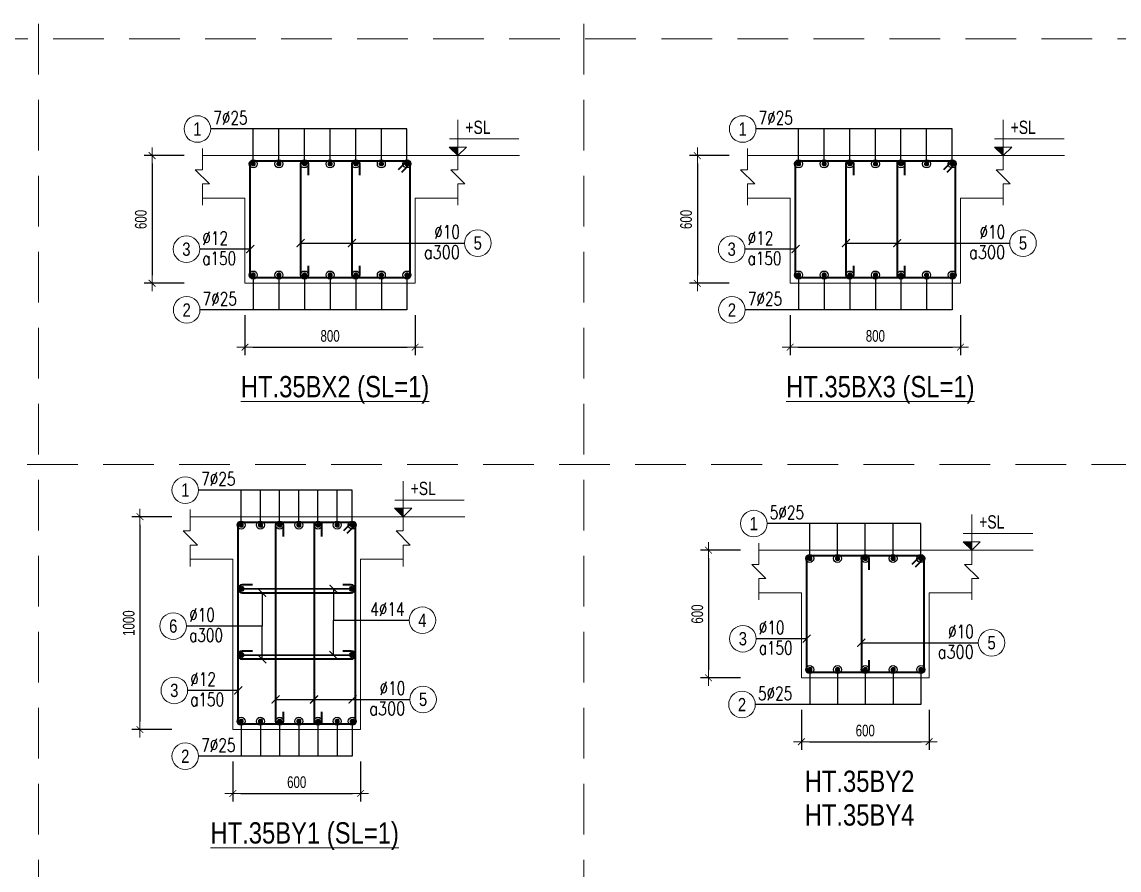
# Model space of a CAD drawing. Header units: millimetres. Extents: x 225489 to 327520, y -235866 to -221866.
# Drawn here: x 293609 to 298763, y -229771 to -225787 of the extents above; entities that cross this region are included whole.
import ezdxf
from ezdxf.enums import TextEntityAlignment as Align

# ---------------------------------------------------------------- set-up
doc = ezdxf.new("R2010")
doc.units = ezdxf.units.MM
doc.header["$PDMODE"] = 3
doc.linetypes.add('HIDDEN2', pattern=[4.762499999999999, 3.175, -1.5875])
doc.layers.get('0').update_dxf_attribs({"lineweight": 20})
doc.layers.get('Defpoints').update_dxf_attribs({"color": 151, "lineweight": 9})
for name, color, linetype, lineweight in [('NDC_S_ANNO', 7, 'Continuous', 20), ('NDC_S_CONTINUOUS', 3, 'Continuous', 20), ('NDC_S_DIM', 1, 'Continuous', 15), ('NDC_S_HIDDEN', 8, 'HIDDEN2', 13), ('NDC_S_REBAR', 4, 'Continuous', 35), ('NDC_S_STIRRUP', 4, 'Continuous', 40), ('NDC_S_TEXT SYMBOL', 7, 'Continuous', 20), ('NDC_S_THIN LINE', 8, 'Continuous', 9), ('NDC_S_VN TEXT', 7, 'Continuous', 20)]:
    doc.layers.add(name, color=color, linetype=linetype, lineweight=lineweight)
doc.styles.add('ARIAL', font='arial.ttf', dxfattribs={"width": 0.8})
doc.styles.add('NDC_ANNO', font='', dxfattribs={"width": 0.8})
doc.styles.add('NDC_DIM', font='', dxfattribs={"width": 0.75})
doc.styles.add('NDC_EN TXT', font='romans.shx', dxfattribs={"width": 0.8})
doc.styles.get('NDC_ANNO').set_extended_font_data('Dotum')
doc.styles.get('NDC_DIM').set_extended_font_data('Dotum')
doc.dimstyles.new('NDC_dim_25', dxfattribs={"dimscale": 25, "dimtxt": 2.2, "dimasz": 1.5, "dimexe": 1.5, "dimexo": 2.5, "dimgap": 1, "dimtad": 1, "dimdec": 0, "dimzin": 0, "dimdsep": 46, "dimtxsty": 'NDC_DIM', "dimblk": 'DIMMARK', "dimcen": 0.09, "dimdle": 1.2, "dimclrd": 1, "dimclre": 1, "dimclrt": 3, "dimadec": 0, "dimazin": 0, "dimtfac": 1, "dimtdec": 0, "dimtix": 1, "dimtofl": 0, "dimtmove": 0, "dimatfit": 3, "dimfxl": 6, "dimfxlon": 1, "dimtolj": 1, "dimtzin": 0, "dimarcsym": 0})

# ---------------------------------------------------------------- blocks, each defined once
blk = doc.blocks.new('kata_block_CT')
at = {"layer": 'NDC_S_ANNO'}
blk.add_hatch(color=3, dxfattribs=at).paths.add_polyline_path([(0, 1.596954857557648), (-1.612010908633238, 1.596954857557648), (0, 0)])
at = {"layer": 'NDC_S_ANNO', "ltscale": 50}
h = blk.add_hatch(dxfattribs=at)
h.set_pattern_fill('ANSI31', color=256, scale=1.406250541793835, style=0)
h.set_pattern_definition([(45.00000000000001, (0, 5.456968210637569e-12), (-3.157122508925224, 3.157122508925225), [])])
h.paths.add_polyline_path([(0, 1.596954857557648), (0, 0), (1.612010908924276, 1.596954857557648)])
for p, q in [((-1.592704896858777, 3.140833880479477), (11.46947077315417, 3.140833880479477)), ((11.56125648126181, 5.456968210637569e-12), (-1.63869572513795, 5.456968210637569e-12))]:
    blk.add_line(p, q, dxfattribs=at)
for points in [[(0, 6.69495074864426), (0, 0)], [(0, 0), (-1.612010908924276, 1.596954857557648), (0, 1.596954857557648)], [(0, 0), (1.612010908924276, 1.596954857557648), (0, 1.596954857557648)]]:
    blk.add_lwpolyline(points, dxfattribs=at)
at = {"layer": 'NDC_S_ANNO', "color": 8, "ltscale": 50}
blk.add_lwpolyline([(0, 0), (-1.612010908633238, 1.596954857557648), (0, 1.596954857557648)], dxfattribs=at)
at = {"layer": 'NDC_S_TEXT SYMBOL', "color": 3, "style": 'NDC_ANNO', "width": 0.8}
blk.add_attdef('CT', (1.409564409346785, 4.068271311703938), '', height=2.5, dxfattribs=at)
blk = doc.blocks.new('DIMMARK')
at = {"layer": 'NDC_S_DIM', "color": 1}
blk.add_line((-1.5, 0), (1, 0), dxfattribs=at)
at = {"layer": 'NDC_S_DIM', "color": 2, "const_width": 0.1}
blk.add_lwpolyline([(-0.4242640687119285, -0.4242640687119285), (0.4242640687119285, 0.4242640687119285)], dxfattribs=at)
blk = doc.blocks.new('*D278')
at = {"layer": 'Defpoints', "color": 0, "transparency": 16777216}
for p in [(294656.7386267157, -227014.6993829737), (295456.7386267157, -227014.6993829737), (295456.7386267157, -227314.6993829737)]:
    blk.add_point(p, dxfattribs=at)
at = {"layer": 'NDC_S_DIM', "color": 1, "lineweight": -2, "transparency": 16777216}
for p, q in [((294656.7386267157, -227164.6993829737), (294656.7386267157, -227352.1993829737)), ((295456.7386267157, -227164.6993829737), (295456.7386267157, -227352.1993829737)), ((294694.2386267157, -227314.6993829737), (295419.2386267157, -227314.6993829737))]:
    blk.add_line(p, q, dxfattribs=at)
at = {"layer": 'NDC_S_DIM', "color": 1, "lineweight": -2, "transparency": 16777216, "xscale": 37.5, "yscale": 37.5, "zscale": 37.5, "rotation": 180}
blk.add_blockref('DIMMARK', (294656.7386267157, -227314.6993829737), dxfattribs=at)
at = {"layer": 'NDC_S_DIM', "color": 1, "lineweight": -2, "transparency": 16777216, "xscale": 37.5, "yscale": 37.5, "zscale": 37.5}
blk.add_blockref('DIMMARK', (295456.7386267157, -227314.6993829737), dxfattribs=at)
at = {"layer": 'NDC_S_DIM', "color": 3, "transparency": 16777216, "insert": (295056.7386267157, -227262.1993829737), "char_height": 55.00000000000001, "attachment_point": 5, "style": 'NDC_DIM'}
blk.add_mtext('\\A1;800', dxfattribs=at)
blk = doc.blocks.new('*D279')
at = {"layer": 'Defpoints', "color": 0, "transparency": 16777216}
for p in [(294726.41175126, -226414.6993829737), (294220.41175126, -227014.6993829737), (294726.41175126, -227014.6993829737)]:
    blk.add_point(p, dxfattribs=at)
at = {"layer": 'NDC_S_DIM', "color": 1, "lineweight": -2, "transparency": 16777216}
for p, q in [((294370.41175126, -226414.6993829737), (294182.91175126, -226414.6993829737)), ((294220.41175126, -226452.1993829737), (294220.41175126, -226977.1993829737)), ((294370.41175126, -227014.6993829737), (294182.91175126, -227014.6993829737))]:
    blk.add_line(p, q, dxfattribs=at)
at = {"layer": 'NDC_S_DIM', "color": 1, "lineweight": -2, "transparency": 16777216, "xscale": 37.5, "yscale": 37.5, "zscale": 37.5}
for p, rotation in [((294220.41175126, -226414.6993829737), 90), ((294220.41175126, -227014.6993829737), 270)]:
    blk.add_blockref('DIMMARK', p, dxfattribs=dict(at, rotation=rotation))
at = {"layer": 'NDC_S_DIM', "color": 3, "transparency": 16777216, "insert": (294167.91175126, -226714.6993829737), "char_height": 55.00000000000001, "attachment_point": 5, "rotation": 90, "style": 'NDC_DIM'}
blk.add_mtext('\\A1;600', dxfattribs=at)
blk = doc.blocks.new('kata_block_THEP')
at = {"layer": 'NDC_S_REBAR', "color": 0}
for p, q in [((-0.5, 0), (0.5, 0)), ((-0.3535533905960619, 0.353553390592424), (0.3535533905960619, -0.353553390592424)), ((0.3535533905960619, 0.353553390592424), (-0.3535533905960619, -0.353553390592424)), ((0, 0.5), (0, -0.5))]:
    blk.add_line(p, q, dxfattribs=at)
at = {"layer": 'NDC_S_REBAR', "color": 0, "const_width": 0.08333333333333334}
blk.add_lwpolyline([(-0.5, -1.818989403545856e-12, 1), (0.5000000000145519, -1.818989403545856e-12, 1), (-0.5, -1.818989403545856e-12, 1)], format="xyb", dxfattribs=at)
blk = doc.blocks.new('*U11')
blk.add_circle((-2.5, 0), 2.5)
at = {"layer": 'NDC_S_VN TEXT', "color": 3, "style": 'NDC_EN TXT', "width": 0.75}
blk.add_attdef('DK1', (0.5, 0.8455043070534884), '', height=2.5, dxfattribs=at)
at = {"layer": 'NDC_S_VN TEXT', "color": 7, "style": 'ARIAL', "width": 0.8}
blk.add_attdef('SH2', text='', height=2.5, dxfattribs=at).set_placement((-2.5, 0), align=Align.MIDDLE)
blk = doc.blocks.new('*U12')
blk.add_circle((-2.5, 0), 2.5)
at = {"layer": 'NDC_S_VN TEXT', "color": 3, "style": 'NDC_EN TXT', "width": 0.75}
for tag, p in [('DK1', (0.5, 0.8455043070534884)), ('KC1', (0.5, -2.972544307831413))]:
    blk.add_attdef(tag, p, '', height=2.5, dxfattribs=at)
at = {"layer": 'NDC_S_VN TEXT', "color": 7, "style": 'ARIAL', "width": 0.8}
blk.add_attdef('SH2', text='', height=2.5, dxfattribs=at).set_placement((-2.5, 0), align=Align.MIDDLE)
blk = doc.blocks.new('*U15')
blk.add_circle((2.5, 0), 2.5)
at = {"layer": 'NDC_S_VN TEXT', "color": 3, "style": 'NDC_EN TXT'}
for tag, width, p in [('DK2', 0.75, (-0.85, 0.8455043070534884)), ('KC2', 0.8, (-0.85, -2.972544307831413))]:
    blk.add_attdef(tag, text='', height=2.5, dxfattribs=dict(at, width=width)).set_placement(p, align=Align.RIGHT)
at = {"layer": 'NDC_S_VN TEXT', "color": 7, "style": 'ARIAL', "width": 0.8}
blk.add_attdef('SH3', text='', height=2.5, dxfattribs=at).set_placement((2.5, 0), align=Align.MIDDLE)
blk = doc.blocks.new('kata_block_TD')
at = {"color": 6, "linetype": 'ByBlock', "lineweight": -2, "style": 'ARIAL', "width": 0.8}
blk.add_attdef('SECTDET2', text='', height=5, dxfattribs=at).set_placement((0, 7.970649532882817), align=Align.CENTER)
at = {"color": 0, "linetype": 'ByBlock', "lineweight": -2, "style": 'ARIAL', "width": 0.8}
blk.add_attdef('SECTDET1', text='', height=5, dxfattribs=at).set_placement((0, 1.470649532882817), align=Align.CENTER)
at = {"color": 3, "lineweight": 25, "style": 'ARIAL', "width": 0.8}
blk.add_attdef('SSCALE', text='', height=2.5, dxfattribs=at).set_placement((0, -3.998868953555331), align=Align.CENTER)
blk = doc.blocks.new('*D280')
at = {"layer": 'Defpoints', "color": 0, "transparency": 16777216}
for p in [(297218.2495640842, -227014.6993829737), (298018.2495640842, -227014.6993829737), (298018.2495640842, -227314.6993829737)]:
    blk.add_point(p, dxfattribs=at)
at = {"layer": 'NDC_S_DIM', "color": 1, "lineweight": -2, "transparency": 16777216}
for p, q in [((297218.2495640842, -227164.6993829737), (297218.2495640842, -227352.1993829737)), ((298018.2495640842, -227164.6993829737), (298018.2495640842, -227352.1993829737)), ((297255.7495640842, -227314.6993829737), (297980.7495640842, -227314.6993829737))]:
    blk.add_line(p, q, dxfattribs=at)
at = {"layer": 'NDC_S_DIM', "color": 1, "lineweight": -2, "transparency": 16777216, "xscale": 37.5, "yscale": 37.5, "zscale": 37.5, "rotation": 180}
blk.add_blockref('DIMMARK', (297218.2495640842, -227314.6993829737), dxfattribs=at)
at = {"layer": 'NDC_S_DIM', "color": 1, "lineweight": -2, "transparency": 16777216, "xscale": 37.5, "yscale": 37.5, "zscale": 37.5}
blk.add_blockref('DIMMARK', (298018.2495640842, -227314.6993829737), dxfattribs=at)
at = {"layer": 'NDC_S_DIM', "color": 3, "transparency": 16777216, "insert": (297618.2495640842, -227262.1993829737), "char_height": 55.00000000000001, "attachment_point": 5, "style": 'NDC_DIM'}
blk.add_mtext('\\A1;800', dxfattribs=at)
blk = doc.blocks.new('*D281')
at = {"layer": 'Defpoints', "color": 0, "transparency": 16777216}
for p in [(297287.9226886285, -226414.6993829737), (296781.9226886285, -227014.6993829737), (297287.9226886285, -227014.6993829737)]:
    blk.add_point(p, dxfattribs=at)
at = {"layer": 'NDC_S_DIM', "color": 1, "lineweight": -2, "transparency": 16777216}
for p, q in [((296931.9226886285, -226414.6993829737), (296744.4226886285, -226414.6993829737)), ((296781.9226886285, -226452.1993829737), (296781.9226886285, -226977.1993829737)), ((296931.9226886285, -227014.6993829737), (296744.4226886285, -227014.6993829737))]:
    blk.add_line(p, q, dxfattribs=at)
at = {"layer": 'NDC_S_DIM', "color": 1, "lineweight": -2, "transparency": 16777216, "xscale": 37.5, "yscale": 37.5, "zscale": 37.5}
for p, rotation in [((296781.9226886285, -226414.6993829737), 90), ((296781.9226886285, -227014.6993829737), 270)]:
    blk.add_blockref('DIMMARK', p, dxfattribs=dict(at, rotation=rotation))
at = {"layer": 'NDC_S_DIM', "color": 3, "transparency": 16777216, "insert": (296729.4226886286, -226714.6993829737), "char_height": 55.00000000000001, "attachment_point": 5, "rotation": 90, "style": 'NDC_DIM'}
blk.add_mtext('\\A1;600', dxfattribs=at)
blk = doc.blocks.new('*D292')
at = {"layer": 'Defpoints', "color": 0, "transparency": 16777216}
for p in [(294599.8641430529, -229111.3637918008), (295199.8641430529, -229111.3637918008), (295199.8641430529, -229411.3637918008)]:
    blk.add_point(p, dxfattribs=at)
at = {"layer": 'NDC_S_DIM', "color": 1, "lineweight": -2, "transparency": 16777216}
for p, q in [((294599.8641430529, -229261.3637918008), (294599.8641430529, -229448.8637918008)), ((295199.8641430529, -229261.3637918008), (295199.8641430529, -229448.8637918008)), ((294637.3641430529, -229411.3637918008), (295162.3641430529, -229411.3637918008))]:
    blk.add_line(p, q, dxfattribs=at)
at = {"layer": 'NDC_S_DIM', "color": 1, "lineweight": -2, "transparency": 16777216, "xscale": 37.5, "yscale": 37.5, "zscale": 37.5, "rotation": 180}
blk.add_blockref('DIMMARK', (294599.8641430529, -229411.3637918008), dxfattribs=at)
at = {"layer": 'NDC_S_DIM', "color": 1, "lineweight": -2, "transparency": 16777216, "xscale": 37.5, "yscale": 37.5, "zscale": 37.5}
blk.add_blockref('DIMMARK', (295199.8641430529, -229411.3637918008), dxfattribs=at)
at = {"layer": 'NDC_S_DIM', "color": 3, "transparency": 16777216, "insert": (294899.8641430529, -229358.8637918008), "char_height": 55.00000000000001, "attachment_point": 5, "style": 'NDC_DIM'}
blk.add_mtext('\\A1;600', dxfattribs=at)
blk = doc.blocks.new('*D293')
at = {"layer": 'Defpoints', "color": 0, "transparency": 16777216}
for p in [(294669.5372675972, -228111.3637918008), (294163.5372675972, -229111.3637918008), (294669.5372675972, -229111.3637918008)]:
    blk.add_point(p, dxfattribs=at)
at = {"layer": 'NDC_S_DIM', "color": 1, "lineweight": -2, "transparency": 16777216}
for p, q in [((294313.5372675972, -228111.3637918008), (294126.0372675972, -228111.3637918008)), ((294163.5372675972, -228148.8637918008), (294163.5372675972, -229073.8637918008)), ((294313.5372675972, -229111.3637918008), (294126.0372675972, -229111.3637918008))]:
    blk.add_line(p, q, dxfattribs=at)
at = {"layer": 'NDC_S_DIM', "color": 1, "lineweight": -2, "transparency": 16777216, "xscale": 37.5, "yscale": 37.5, "zscale": 37.5}
for p, rotation in [((294163.5372675972, -228111.3637918008), 90), ((294163.5372675972, -229111.3637918008), 270)]:
    blk.add_blockref('DIMMARK', p, dxfattribs=dict(at, rotation=rotation))
at = {"layer": 'NDC_S_DIM', "color": 3, "transparency": 16777216, "insert": (294111.0372675973, -228611.3637918007), "char_height": 55.00000000000001, "attachment_point": 5, "rotation": 90, "style": 'NDC_DIM'}
blk.add_mtext('\\A1;1000', dxfattribs=at)
blk = doc.blocks.new('*U10')
blk.add_circle((2.5, 0), 2.5)
at = {"layer": 'NDC_S_VN TEXT', "color": 3, "style": 'NDC_EN TXT', "width": 0.75}
blk.add_attdef('DK2', text='', height=2.5, dxfattribs=at).set_placement((-0.85, 0.8455043070534884), align=Align.RIGHT)
at = {"layer": 'NDC_S_VN TEXT', "color": 7, "style": 'ARIAL', "width": 0.8}
blk.add_attdef('SH3', text='', height=2.5, dxfattribs=at).set_placement((2.5, 0), align=Align.MIDDLE)
blk = doc.blocks.new('*D440')
at = {"layer": 'Defpoints', "color": 0, "transparency": 16777216}
for p in [(297270.6489089064, -228868.7092398928), (297870.6489089064, -228868.7092398928), (297870.6489089064, -229168.7092398928)]:
    blk.add_point(p, dxfattribs=at)
at = {"layer": 'NDC_S_DIM', "color": 1, "lineweight": -2, "transparency": 16777216}
for p, q in [((297270.6489089064, -229018.7092398928), (297270.6489089064, -229206.2092398928)), ((297870.6489089064, -229018.7092398928), (297870.6489089064, -229206.2092398928)), ((297308.1489089064, -229168.7092398928), (297833.1489089064, -229168.7092398928))]:
    blk.add_line(p, q, dxfattribs=at)
at = {"layer": 'NDC_S_DIM', "color": 1, "lineweight": -2, "transparency": 16777216, "xscale": 37.5, "yscale": 37.5, "zscale": 37.5, "rotation": 180}
blk.add_blockref('DIMMARK', (297270.6489089064, -229168.7092398928), dxfattribs=at)
at = {"layer": 'NDC_S_DIM', "color": 1, "lineweight": -2, "transparency": 16777216, "xscale": 37.5, "yscale": 37.5, "zscale": 37.5}
blk.add_blockref('DIMMARK', (297870.6489089064, -229168.7092398928), dxfattribs=at)
at = {"layer": 'NDC_S_DIM', "color": 3, "transparency": 16777216, "insert": (297570.6489089064, -229116.2092398928), "char_height": 55.00000000000001, "attachment_point": 5, "style": 'NDC_DIM'}
blk.add_mtext('\\A1;600', dxfattribs=at)
blk = doc.blocks.new('*D441')
at = {"layer": 'Defpoints', "color": 0, "transparency": 16777216}
for p in [(297340.3220334507, -228268.7092398928), (296834.3220334507, -228868.7092398928), (297340.3220334507, -228868.7092398928)]:
    blk.add_point(p, dxfattribs=at)
at = {"layer": 'NDC_S_DIM', "color": 1, "lineweight": -2, "transparency": 16777216}
for p, q in [((296984.3220334507, -228268.7092398928), (296796.8220334507, -228268.7092398928)), ((296834.3220334507, -228306.2092398928), (296834.3220334507, -228831.2092398928)), ((296984.3220334507, -228868.7092398928), (296796.8220334507, -228868.7092398928))]:
    blk.add_line(p, q, dxfattribs=at)
at = {"layer": 'NDC_S_DIM', "color": 1, "lineweight": -2, "transparency": 16777216, "xscale": 37.5, "yscale": 37.5, "zscale": 37.5}
for p, rotation in [((296834.3220334507, -228268.7092398928), 90), ((296834.3220334507, -228868.7092398928), 270)]:
    blk.add_blockref('DIMMARK', p, dxfattribs=dict(at, rotation=rotation))
at = {"layer": 'NDC_S_DIM', "color": 3, "transparency": 16777216, "insert": (296781.8220334508, -228568.7092398928), "char_height": 55.00000000000001, "attachment_point": 5, "rotation": 90, "style": 'NDC_DIM'}
blk.add_mtext('\\A1;600', dxfattribs=at)

msp = doc.modelspace()

# ---------------------------------------------------------------- linework, layer by layer
at = {"layer": 'NDC_S_CONTINUOUS'}
for points in [[(294456.7386267157, -226414.6993829737), (294656.7386267157, -226414.6993829737), (294656.7386267157, -226414.6993829737), (295456.7386267157, -226414.6993829737), (295456.7386267157, -226414.6993829737), (295656.7386267157, -226414.6993829737)], [(297018.2495640842, -226414.6993829737), (297218.2495640842, -226414.6993829737), (297218.2495640842, -226414.6993829737), (298018.2495640842, -226414.6993829737), (298018.2495640842, -226414.6993829737), (298218.2495640842, -226414.6993829737)], [(294456.7386267157, -226614.6993829737), (294656.7386267157, -226614.6993829737), (294656.7386267157, -227014.6993829737), (295456.7386267157, -227014.6993829737), (295456.7386267157, -226614.6993829737), (295656.7386267157, -226614.6993829737)], [(297018.2495640842, -226614.6993829737), (297218.2495640842, -226614.6993829737), (297218.2495640842, -227014.6993829737), (298018.2495640842, -227014.6993829737), (298018.2495640842, -226614.6993829737), (298218.2495640842, -226614.6993829737)], [(294399.8641430529, -228111.3637918008), (294599.8641430529, -228111.3637918008), (294599.8641430529, -228111.3637918008), (295199.8641430529, -228111.3637918008), (295199.8641430529, -228111.3637918008), (295399.8641430529, -228111.3637918008)], [(294399.8641430529, -228311.3637918008), (294599.8641430529, -228311.3637918008), (294599.8641430529, -229111.3637918008), (295199.8641430529, -229111.3637918008), (295199.8641430529, -228311.3637918008), (295399.8641430529, -228311.3637918008)], [(297070.6489089064, -228268.7092398928), (297270.6489089064, -228268.7092398928), (297270.6489089064, -228268.7092398928), (297870.6489089064, -228268.7092398928), (297870.6489089064, -228268.7092398928), (298070.6489089064, -228268.7092398928)], [(297070.6489089064, -228468.7092398928), (297270.6489089064, -228468.7092398928), (297270.6489089064, -228868.7092398928), (297870.6489089064, -228868.7092398928), (297870.6489089064, -228468.7092398928), (298070.6489089064, -228468.7092398928)]]:
    msp.add_lwpolyline(points, dxfattribs=at)
at = {"layer": 'NDC_S_HIDDEN', "ltscale": 75}
for p, q in [((293687.4073254437, -221865.8761660784), (293687.4073254437, -235865.8761660625)), ((296248.9182628123, -221865.8761660784), (296248.9182628123, -235865.8761660625)), ((306494.9620122865, -225865.8761660739), (288564.3854507066, -225865.8761660738)), ((301371.9401375493, -227865.8761660716), (288564.3854507066, -227865.8761660715))]:
    msp.add_line(p, q, dxfattribs=at)
at = {"layer": 'NDC_S_REBAR'}
for points in [[(294954.9702969049, -226507.044072907), (294954.9702969049, -226458.1309030972, 0.9999999999999999), (294918.1062969049, -226458.1309030972), (294918.1062969049, -226971.2673829737, 0.9999999999999999), (294954.9702969049, -226971.2673829737), (294954.9702969049, -226932.0104919648, -0.414213562)], [(295195.6369635714, -226507.044072907), (295195.6369635714, -226458.1309030972, 0.9999999999999999), (295158.7729635713, -226458.1309030972), (295158.7729635713, -226971.2673829737, 0.9999999999999999), (295195.6369635714, -226971.2673829737), (295195.6369635714, -226932.0104919648, -0.414213562)], [(297516.4812342734, -226507.044072907), (297516.4812342734, -226458.1309030972, 0.9999999999999999), (297479.6172342735, -226458.1309030972), (297479.6172342735, -226971.2673829737, 0.9999999999999999), (297516.4812342734, -226971.2673829737), (297516.4812342734, -226932.0104919648, -0.414213562)], [(297757.1479009399, -226507.044072907), (297757.1479009399, -226458.1309030972, 0.9999999999999999), (297720.2839009399, -226458.1309030972), (297720.2839009399, -226971.2673829737, 0.9999999999999999), (297757.1479009399, -226971.2673829737), (297757.1479009399, -226932.0104919648, -0.414213562)], [(294837.6631395262, -228203.7084817341), (294837.6631395262, -228154.7953119242, 0.9999999999999999), (294800.7991395262, -228154.7953119242), (294800.7991395262, -229067.9317918007, 0.9999999999999999), (294837.6631395262, -229067.9317918007), (294837.6631395262, -229028.6749007919, -0.414213562)], [(295018.1631395262, -228203.7084817341), (295018.1631395262, -228154.7953119242, 0.9999999999999999), (294981.2991395262, -228154.7953119242), (294981.2991395262, -229067.9317918007, 0.9999999999999999), (295018.1631395262, -229067.9317918007), (295018.1631395262, -229028.6749007919, -0.414213562)], [(297589.2139124371, -228361.0539298262), (297589.2139124371, -228312.1407600163, 0.9999999999999999), (297552.349912437, -228312.1407600163), (297552.349912437, -228825.2772398928, 0.9999999999999999), (297589.2139124371, -228825.2772398928), (297589.2139124371, -228786.020348884, -0.414213562)], [(294692.2093128628, -228431.9317918008), (294643.2961430529, -228431.9317918008, 0.9999999999999999), (294643.2961430529, -228468.7957918008), (295156.4321430529, -228468.7957918008, 0.9999999999999999), (295156.4321430529, -228431.9317918008), (295117.175252044, -228431.9317918008, -0.414213562)], [(294692.2093128628, -228742.9317918008), (294643.2961430529, -228742.9317918008, 0.9999999999999999), (294643.2961430529, -228779.7957918008), (295156.4321430529, -228779.7957918008, 0.9999999999999999), (295156.4321430529, -228742.9317918008), (295117.175252044, -228742.9317918008, -0.414213562)]]:
    msp.add_lwpolyline(points, format="xyb", dxfattribs=at)
at = {"layer": 'NDC_S_STIRRUP'}
for points in [[(295377.7386267157, -226479.6993829737), (295417.7386267157, -226439.6993829737, -0.414213562), (295431.7386267157, -226453.6993829737), (295431.7386267157, -226975.6993829737, -0.414213562), (295417.7386267157, -226989.6993829737), (294695.7386267157, -226989.6993829737, -0.414213562), (294681.7386267157, -226975.6993829737), (294681.7386267157, -226453.6993829737, -0.414213562), (294695.7386267157, -226439.6993829737), (295417.7386267157, -226439.6993829737, -0.414213562), (295431.7386267157, -226453.6993829737), (295391.7386267157, -226493.6993829737)], [(297939.2495640842, -226479.6993829737), (297979.2495640842, -226439.6993829737, -0.414213562), (297993.2495640842, -226453.6993829737), (297993.2495640842, -226975.6993829737, -0.414213562), (297979.2495640842, -226989.6993829737), (297257.2495640842, -226989.6993829737, -0.414213562), (297243.2495640842, -226975.6993829737), (297243.2495640842, -226453.6993829737, -0.414213562), (297257.2495640842, -226439.6993829737), (297979.2495640842, -226439.6993829737, -0.414213562), (297993.2495640842, -226453.6993829737), (297953.2495640842, -226493.6993829737)], [(295120.8641430529, -228176.3637918008), (295160.8641430529, -228136.3637918008, -0.414213562), (295174.8641430529, -228150.3637918008), (295174.8641430529, -229072.3637918008, -0.414213562), (295160.8641430529, -229086.3637918008), (294638.8641430529, -229086.3637918008, -0.414213562), (294624.8641430529, -229072.3637918008), (294624.8641430529, -228150.3637918008, -0.414213562), (294638.8641430529, -228136.3637918008), (295160.8641430529, -228136.3637918008, -0.414213562), (295174.8641430529, -228150.3637918008), (295134.8641430529, -228190.3637918008)], [(297791.6489089064, -228333.7092398928), (297831.6489089064, -228293.7092398928, -0.414213562), (297845.6489089064, -228307.7092398928), (297845.6489089064, -228829.7092398928, -0.414213562), (297831.6489089064, -228843.7092398928), (297309.6489089064, -228843.7092398928, -0.414213562), (297295.6489089064, -228829.7092398928), (297295.6489089064, -228307.7092398928, -0.414213562), (297309.6489089064, -228293.7092398928), (297831.6489089064, -228293.7092398928, -0.414213562), (297845.6489089064, -228307.7092398928), (297805.6489089064, -228347.7092398928)]]:
    msp.add_lwpolyline(points, format="xyb", dxfattribs=at)
at = {"layer": 'NDC_S_THIN LINE'}
for points in [[(294456.7386267157, -226648.0327163071), (294456.7386267157, -226548.0327163071), (294490.071960049, -226548.0327163071), (294423.4052933824, -226481.3660496404), (294456.7386267157, -226481.3660496404), (294456.7386267157, -226381.3660496404)], [(295656.7386267157, -226648.0327163071), (295656.7386267157, -226548.0327163071), (295690.071960049, -226548.0327163071), (295623.4052933824, -226481.3660496404), (295656.7386267157, -226481.3660496404), (295656.7386267157, -226381.3660496404)], [(297018.2495640842, -226648.0327163071), (297018.2495640842, -226548.0327163071), (297051.5828974176, -226548.0327163071), (296984.916230751, -226481.3660496404), (297018.2495640842, -226481.3660496404), (297018.2495640842, -226381.3660496404)], [(298218.2495640842, -226648.0327163071), (298218.2495640842, -226548.0327163071), (298251.5828974176, -226548.0327163071), (298184.916230751, -226481.3660496404), (298218.2495640842, -226481.3660496404), (298218.2495640842, -226381.3660496404)], [(294399.8641430529, -228344.6971251341), (294399.8641430529, -228244.6971251341), (294433.1974763862, -228244.6971251341), (294366.5308097195, -228178.0304584674), (294399.8641430529, -228178.0304584674), (294399.8641430529, -228078.0304584674)], [(295399.8641430529, -228344.6971251341), (295399.8641430529, -228244.6971251341), (295433.1974763862, -228244.6971251341), (295366.5308097195, -228178.0304584674), (295399.8641430529, -228178.0304584674), (295399.8641430529, -228078.0304584674)], [(297070.6489089064, -228502.0425732262), (297070.6489089064, -228402.0425732262), (297103.9822422398, -228402.0425732262), (297037.3155755731, -228335.3759065595), (297070.6489089064, -228335.3759065595), (297070.6489089064, -228235.3759065595)], [(298070.6489089064, -228502.0425732262), (298070.6489089064, -228402.0425732262), (298103.9822422398, -228402.0425732262), (298037.3155755731, -228335.3759065595), (298070.6489089064, -228335.3759065595), (298070.6489089064, -228235.3759065595)]]:
    msp.add_lwpolyline(points, dxfattribs=at)

# ---------------------------------------------------------------- block references
at = {"layer": 'NDC_S_REBAR', "xscale": 22, "yscale": 22, "zscale": 22}
for p in [(294695.7386267157, -226453.6993829737), (294816.0719600489, -226453.6993829737), (294936.4052933823, -226453.6993829737), (295056.7386267156, -226453.6993829737), (295177.0719600489, -226453.6993829737), (295297.4052933822, -226453.6993829737), (295417.7386267157, -226453.6993829737), (297257.2495640842, -226453.6993829737), (297377.5828974175, -226453.6993829737), (297497.9162307509, -226453.6993829737), (297618.2495640841, -226453.6993829737), (297738.5828974175, -226453.6993829737), (297858.9162307507, -226453.6993829737), (297979.2495640842, -226453.6993829737), (294695.7386267157, -226975.6993829737), (294816.0719600489, -226975.6993829737), (294936.4052933823, -226975.6993829737), (295056.7386267156, -226975.6993829737), (295177.0719600489, -226975.6993829737), (295297.4052933822, -226975.6993829737), (295417.7386267157, -226975.6993829737), (297257.2495640842, -226975.6993829737), (297377.5828974175, -226975.6993829737), (297497.9162307509, -226975.6993829737), (297618.2495640841, -226975.6993829737), (297738.5828974175, -226975.6993829737), (297858.9162307507, -226975.6993829737), (297979.2495640842, -226975.6993829737), (294638.8641430529, -228150.3637918008), (294729.1141430529, -228150.3637918008), (294819.3641430529, -228150.3637918008), (294909.6141430529, -228150.3637918008), (294999.8641430529, -228150.3637918008), (295090.1141430529, -228150.3637918008), (295160.8641430529, -228150.3637918008), (297309.6489089064, -228307.7092398928), (297440.1489089064, -228307.7092398928), (297570.6489089064, -228307.7092398928), (297701.1489089064, -228307.7092398928), (297831.6489089064, -228307.7092398928), (294638.8641430529, -228450.3637918008), (295160.8641430529, -228450.3637918008), (294638.8641430529, -228761.3637918008), (295160.8641430529, -228761.3637918008), (297309.6489089064, -228829.7092398928), (297440.1489089064, -228829.7092398928), (297570.6489089064, -228829.7092398928), (297701.1489089064, -228829.7092398928), (297831.6489089064, -228829.7092398928), (294638.8641430529, -229072.3637918008), (294729.1141430529, -229072.3637918008), (294819.3641430529, -229072.3637918008), (294909.6141430529, -229072.3637918008), (294999.8641430529, -229072.3637918008), (295090.1141430529, -229072.3637918008), (295160.8641430529, -229072.3637918008)]:
    msp.add_blockref('kata_block_THEP', p, dxfattribs=at)
at = {"layer": 'NDC_S_THIN LINE', "xscale": 25, "yscale": 25, "zscale": 25}
for name, p, values in [('*U11', (294495.7386267157, -226289.6993829737), {'SH2': '1', 'DK1': '7%%c25'}), ('*U11', (297057.2495640842, -226289.6993829737), {'SH2': '1', 'DK1': '7%%c25'}), ('*U15', (295687.7948255799, -226825.8569550788), {'SH3': '5', 'DK2': '%%c10', 'KC2': 'a300'}), ('*U15', (298249.3057629485, -226825.8569550788), {'SH3': '5', 'DK2': '%%c10', 'KC2': 'a300'}), ('*U12', (294444.2386267157, -226854.3910845853), {'SH2': '3', 'DK1': '%%c12', 'KC1': 'a150'}), ('*U12', (297005.7495640842, -226854.3910845853), {'SH2': '3', 'DK1': '%%c12', 'KC1': 'a150'}), ('*U11', (294445.4296583388, -227139.6993829737), {'SH2': '2', 'DK1': '7%%c25'}), ('*U11', (297006.9405957074, -227139.6993829737), {'SH2': '2', 'DK1': '7%%c25'}), ('*U11', (294438.8641430529, -227986.3637918008), {'SH2': '1', 'DK1': '7%%c25'}), ('*U11', (297109.6489089064, -228143.7092398928), {'SH2': '1', 'DK1': '5%%c25'}), ('*U10', (295427.7543868505, -228597.9623102909), {'SH3': '4', 'DK2': '4%%c14'}), ('*U12', (294382.3641430528, -228625.0797918008), {'SH2': '6', 'DK1': '%%c10', 'KC1': 'a300'}), ('*U12', (297058.1489089064, -228684.5299105024), {'SH2': '3', 'DK1': '%%c10', 'KC1': 'a150'}), ('*U15', (298101.7051077706, -228703.6255027796), {'SH3': '5', 'DK2': '%%c10', 'KC2': 'a300'}), ('*U12', (294387.3641430529, -228927.1844624103), {'SH2': '3', 'DK1': '%%c12', 'KC1': 'a150'}), ('*U15', (295430.9203419171, -228969.8309199801), {'SH3': '5', 'DK2': '%%c10', 'KC2': 'a300'}), ('*U11', (297054.1904610579, -228993.7092398928), {'SH2': '2', 'DK1': '5%%c25'}), ('*U11', (294438.8641430529, -229236.3637918008), {'SH2': '2', 'DK1': '7%%c25'})]:
    msp.add_blockref(name, p, dxfattribs=at).add_auto_attribs(values)
at = {"layer": 'NDC_S_VN TEXT', "xscale": 25, "yscale": 25, "zscale": 25}
for p in [(295656.7386267157, -226414.6993829737), (298218.2495640842, -226414.6993829737), (295399.8641430529, -228111.3637918008), (298070.6489089064, -228268.7092398928)]:
    msp.add_blockref('kata_block_CT', p, dxfattribs=at).add_auto_attribs({'CT': '+SL'})
at = {"layer": 'NDC_S_VN TEXT'}
ref = msp.add_blockref('kata_block_TD', (295079.9970010733, -227579.6050299107), dxfattribs=dict(at, xscale=20, yscale=20, zscale=20))
ref.add_attrib('SECTDET1', '%%uHT.35BX2 (SL=1)', dxfattribs={"layer": '0', "color": 0, "linetype": 'ByBlock', "lineweight": -2, "height": 100, "style": 'ARIAL', "width": 0.8}).set_placement((295079.9970010733, -227550.192039253), align=Align.CENTER)
ref = msp.add_blockref('kata_block_TD', (297641.5079384418, -227579.6050299107), dxfattribs=dict(at, xscale=20, yscale=20, zscale=20))
ref.add_attrib('SECTDET1', '%%uHT.35BX3 (SL=1)', dxfattribs={"layer": '0', "color": 0, "linetype": 'ByBlock', "lineweight": -2, "height": 100, "style": 'ARIAL', "width": 0.8}).set_placement((297641.5079384418, -227550.192039253), align=Align.CENTER)
ref = msp.add_blockref('kata_block_TD', (297543.907283264, -229433.6148868298), dxfattribs=dict(at, xscale=20, yscale=20, zscale=20))
ref.add_attrib('SECTDET1', 'HT.35BY2', dxfattribs={"layer": '0', "color": 0, "linetype": 'ByBlock', "lineweight": -2, "height": 100, "style": 'ARIAL', "width": 0.8}).set_placement((297543.907283264, -229404.2018961722), align=Align.CENTER)
ref = msp.add_blockref('kata_block_TD', (297543.907283264, -229591.9359394748), dxfattribs=dict(at, xscale=20, yscale=20, zscale=20))
ref.add_attrib('SECTDET1', 'HT.35BY4', dxfattribs={"layer": '0', "color": 0, "linetype": 'ByBlock', "lineweight": -2, "height": 100, "style": 'ARIAL', "width": 0.8}).set_placement((297543.907283264, -229562.5229488171), align=Align.CENTER)
ref = msp.add_blockref('kata_block_TD', (294937.254077765, -229676.2694387378), dxfattribs=dict(at, xscale=20, yscale=20, zscale=20))
ref.add_attrib('SECTDET1', '%%uHT.35BY1 (SL=1)', dxfattribs={"layer": '0', "color": 0, "linetype": 'ByBlock', "lineweight": -2, "height": 100, "style": 'ARIAL', "width": 0.8}).set_placement((294937.254077765, -229646.8564480801), align=Align.CENTER)

# ---------------------------------------------------------------- dimensions: what is measured, and where the dimension line sits
at = {"layer": 'NDC_S_DIM'}
for base, p1, p2, picture, middle in [((294220.41175126, -227014.6993829737), (294726.41175126, -226414.6993829737), (294726.41175126, -227014.6993829737), '*D279', (294167.91175126, -226714.6993829737)), ((296781.9226886285, -227014.6993829737), (297287.9226886285, -226414.6993829737), (297287.9226886285, -227014.6993829737), '*D281', (296729.4226886286, -226714.6993829737)), ((294163.5372675972, -229111.3637918008), (294669.5372675972, -228111.3637918008), (294669.5372675972, -229111.3637918008), '*D293', (294111.0372675973, -228611.3637918007)), ((296834.3220334507, -228868.7092398928), (297340.3220334507, -228268.7092398928), (297340.3220334507, -228868.7092398928), '*D441', (296781.8220334508, -228568.7092398928))]:
    dim = msp.add_linear_dim(base=base, p1=p1, p2=p2, angle=270, dimstyle='NDC_dim_25', dxfattribs=at)
    dim.commit()
    dim.dimension.update_dxf_attribs({"geometry": picture, "text_midpoint": middle})
for base, p1, p2, picture, middle in [((295456.7386267157, -227314.6993829737), (294656.7386267157, -227014.6993829737), (295456.7386267157, -227014.6993829737), '*D278', (295056.7386267157, -227262.1993829737)), ((298018.2495640842, -227314.6993829737), (297218.2495640842, -227014.6993829737), (298018.2495640842, -227014.6993829737), '*D280', (297618.2495640842, -227262.1993829737)), ((297870.6489089064, -229168.7092398928), (297270.6489089064, -228868.7092398928), (297870.6489089064, -228868.7092398928), '*D440', (297570.6489089064, -229116.2092398928)), ((295199.8641430529, -229411.3637918008), (294599.8641430529, -229111.3637918008), (295199.8641430529, -229111.3637918008), '*D292', (294899.8641430529, -229358.8637918008))]:
    dim = msp.add_linear_dim(base=base, p1=p1, p2=p2, dimstyle='NDC_dim_25', dxfattribs=at)
    dim.commit()
    dim.dimension.update_dxf_attribs({"geometry": picture, "text_midpoint": middle})

# ---------------------------------------------------------------- leaders
at = {"layer": 'NDC_S_THIN LINE'}
for points, override in [([(294695.7386267157, -226453.6993829737), (294695.7386267157, -226289.6993829737), (294495.7386267157, -226289.6993829737)], {"dimldrblk": 'DotBlank'}), ([(295417.7386267157, -226453.6993829737), (295417.7386267157, -226289.6993829737), (294495.7386267157, -226289.6993829737)], {"dimldrblk": 'DotBlank'}), ([(294816.0719600489, -226453.6993829737), (294816.0719600489, -226289.6993829737), (294616.071960049, -226289.6993829737)], {"dimldrblk": 'DotBlank'}), ([(294936.4052933824, -226453.6993829737), (294936.4052933824, -226289.6993829737), (294736.4052933824, -226289.6993829737)], {"dimldrblk": 'DotBlank'}), ([(295056.7386267156, -226453.6993829737), (295056.7386267156, -226289.6993829737), (294856.7386267156, -226289.6993829737)], {"dimldrblk": 'DotBlank'}), ([(295177.0719600489, -226453.6993829737), (295177.0719600489, -226289.6993829737), (294977.0719600489, -226289.6993829737)], {"dimldrblk": 'DotBlank'}), ([(295297.4052933822, -226453.6993829737), (295297.4052933822, -226289.6993829737), (295097.4052933822, -226289.6993829737)], {"dimldrblk": 'DotBlank'}), ([(297257.2495640842, -226453.6993829737), (297257.2495640842, -226289.6993829737), (297057.2495640842, -226289.6993829737)], {"dimldrblk": 'DotBlank'}), ([(297979.2495640842, -226453.6993829737), (297979.2495640842, -226289.6993829737), (297057.2495640842, -226289.6993829737)], {"dimldrblk": 'DotBlank'}), ([(297377.5828974175, -226453.6993829737), (297377.5828974175, -226289.6993829737), (297177.5828974176, -226289.6993829737)], {"dimldrblk": 'DotBlank'}), ([(297497.916230751, -226453.6993829737), (297497.916230751, -226289.6993829737), (297297.916230751, -226289.6993829737)], {"dimldrblk": 'DotBlank'}), ([(297618.2495640841, -226453.6993829737), (297618.2495640841, -226289.6993829737), (297418.2495640841, -226289.6993829737)], {"dimldrblk": 'DotBlank'}), ([(297738.5828974175, -226453.6993829737), (297738.5828974175, -226289.6993829737), (297538.5828974175, -226289.6993829737)], {"dimldrblk": 'DotBlank'}), ([(297858.9162307507, -226453.6993829737), (297858.9162307507, -226289.6993829737), (297658.9162307507, -226289.6993829737)], {"dimldrblk": 'DotBlank'}), ([(294918.1062969049, -226825.8569550788), (295687.7948255799, -226825.8569550788)], {"dimldrblk": 'ArchTick'}), ([(295158.7729635713, -226825.8569550788), (295687.7948255799, -226825.8569550788)], {"dimldrblk": 'ArchTick'}), ([(297479.6172342735, -226825.8569550788), (298249.3057629485, -226825.8569550788)], {"dimldrblk": 'ArchTick'}), ([(297720.2839009399, -226825.8569550788), (298249.3057629485, -226825.8569550788)], {"dimldrblk": 'ArchTick'}), ([(294681.7386267157, -226854.3910845853), (294444.2386267157, -226854.3910845853)], {"dimldrblk": 'ArchTick'}), ([(297243.2495640842, -226854.3910845853), (297005.7495640842, -226854.3910845853)], {"dimldrblk": 'ArchTick'}), ([(294695.7386267157, -226975.6993829737), (294695.7386267157, -227139.6993829737), (294445.4296583388, -227139.6993829737)], {"dimldrblk": 'DotBlank'}), ([(295417.7386267157, -226975.6993829737), (295417.7386267157, -227139.6993829737), (294445.4296583388, -227139.6993829737)], {"dimldrblk": 'DotBlank'}), ([(294816.0719600489, -226975.6993829737), (294816.0719600489, -227139.6993829737), (294565.7629916722, -227139.6993829737)], {"dimldrblk": 'DotBlank'}), ([(294936.4052933824, -226975.6993829737), (294936.4052933824, -227139.6993829737), (294686.0963250056, -227139.6993829737)], {"dimldrblk": 'DotBlank'}), ([(295056.7386267156, -226975.6993829737), (295056.7386267156, -227139.6993829737), (294806.4296583387, -227139.6993829737)], {"dimldrblk": 'DotBlank'}), ([(295177.0719600489, -226975.6993829737), (295177.0719600489, -227139.6993829737), (294926.7629916721, -227139.6993829737)], {"dimldrblk": 'DotBlank'}), ([(295297.4052933822, -226975.6993829737), (295297.4052933822, -227139.6993829737), (295047.0963250053, -227139.6993829737)], {"dimldrblk": 'DotBlank'}), ([(297257.2495640842, -226975.6993829737), (297257.2495640842, -227139.6993829737), (297006.9405957074, -227139.6993829737)], {"dimldrblk": 'DotBlank'}), ([(297979.2495640842, -226975.6993829737), (297979.2495640842, -227139.6993829737), (297006.9405957074, -227139.6993829737)], {"dimldrblk": 'DotBlank'}), ([(297377.5828974175, -226975.6993829737), (297377.5828974175, -227139.6993829737), (297127.2739290408, -227139.6993829737)], {"dimldrblk": 'DotBlank'}), ([(297497.916230751, -226975.6993829737), (297497.916230751, -227139.6993829737), (297247.6072623741, -227139.6993829737)], {"dimldrblk": 'DotBlank'}), ([(297618.2495640841, -226975.6993829737), (297618.2495640841, -227139.6993829737), (297367.9405957073, -227139.6993829737)], {"dimldrblk": 'DotBlank'}), ([(297738.5828974175, -226975.6993829737), (297738.5828974175, -227139.6993829737), (297488.2739290406, -227139.6993829737)], {"dimldrblk": 'DotBlank'}), ([(297858.9162307507, -226975.6993829737), (297858.9162307507, -227139.6993829737), (297608.6072623739, -227139.6993829737)], {"dimldrblk": 'DotBlank'}), ([(294638.8641430529, -228150.3637918008), (294638.8641430529, -227986.3637918008), (294438.8641430529, -227986.3637918008)], {"dimldrblk": 'DotBlank'}), ([(295160.8641430529, -228150.3637918008), (295160.8641430529, -227986.3637918008), (294438.8641430529, -227986.3637918008)], {"dimldrblk": 'DotBlank'}), ([(294729.1141430527, -228150.3637918007), (294729.1141430527, -227986.3637918007), (294529.1141430527, -227986.3637918007)], {"dimldrblk": 'DotBlank'}), ([(294819.3641430527, -228150.3637918008), (294819.3641430527, -227986.3637918008), (294619.3641430527, -227986.3637918008)], {"dimldrblk": 'DotBlank'}), ([(294909.6141430527, -228150.3637918007), (294909.6141430527, -227986.3637918007), (294709.6141430527, -227986.3637918007)], {"dimldrblk": 'DotBlank'}), ([(294999.8641430527, -228150.3637918008), (294999.8641430527, -227986.3637918008), (294799.8641430527, -227986.3637918008)], {"dimldrblk": 'DotBlank'}), ([(295090.1141430527, -228150.3637918007), (295090.1141430527, -227986.3637918007), (294890.1141430527, -227986.3637918007)], {"dimldrblk": 'DotBlank'}), ([(297309.6489089064, -228307.7092398928), (297309.6489089064, -228143.7092398928), (297109.6489089064, -228143.7092398928)], {"dimldrblk": 'DotBlank'}), ([(297831.6489089064, -228307.7092398928), (297831.6489089064, -228143.7092398928), (297109.6489089064, -228143.7092398928)], {"dimldrblk": 'DotBlank'}), ([(297440.1489089064, -228307.7092398928), (297440.1489089064, -228143.7092398928), (297240.1489089064, -228143.7092398928)], {"dimldrblk": 'DotBlank'}), ([(297570.6489089064, -228307.7092398928), (297570.6489089064, -228143.7092398928), (297370.6489089064, -228143.7092398928)], {"dimldrblk": 'DotBlank'}), ([(297701.1489089064, -228307.7092398928), (297701.1489089064, -228143.7092398928), (297501.1489089064, -228143.7092398928)], {"dimldrblk": 'DotBlank'}), ([(294737.7930259117, -228468.7957918008), (294737.7930259118, -228625.0797918008), (294382.3641430528, -228625.0797918008)], {"dimldrblk": 'ArchTick'}), ([(294638.8641430529, -228450.3637918008), (295166.8641430529, -228450.3637918008)], {"dimasz": 1, "dimldrblk": 'DotBlank'}), ([(295160.8641430529, -228450.3637918008), (294638.8641430529, -228450.3637918008)], {"dimasz": 1, "dimldrblk": 'DotBlank'}), ([(295072.6453999596, -228450.3637918008), (295072.6453999596, -228597.9623102909), (295427.7543868505, -228597.9623102909)], {"dimldrblk": 'ArchTick'}), ([(295072.6453999596, -228761.3637918008), (295072.6453999596, -228597.9623102909), (295427.7543868505, -228597.9623102909)], {"dimldrblk": 'ArchTick'}), ([(294737.7930259119, -228781.3637918008), (294737.7930259118, -228625.0797918008), (294382.3641430528, -228625.0797918008)], {"dimldrblk": 'ArchTick'}), ([(297295.6489089064, -228684.5299105024), (297058.1489089064, -228684.5299105024)], {"dimldrblk": 'ArchTick'}), ([(297552.349912437, -228703.6255027796), (298101.7051077706, -228703.6255027796)], {"dimldrblk": 'ArchTick'}), ([(294638.8641430529, -228761.3637918008), (295166.8641430529, -228761.3637918008)], {"dimasz": 1, "dimldrblk": 'DotBlank'}), ([(295160.8641430529, -228761.3637918008), (294638.8641430529, -228761.3637918008)], {"dimasz": 1, "dimldrblk": 'DotBlank'}), ([(297309.6489089064, -228829.7092398928), (297309.6489089064, -228993.7092398928), (297054.1904610579, -228993.7092398928)], {"dimldrblk": 'DotBlank'}), ([(297831.6489089064, -228829.7092398928), (297831.6489089064, -228993.7092398928), (297054.1904610579, -228993.7092398928)], {"dimldrblk": 'DotBlank'}), ([(297440.1489089064, -228829.7092398928), (297440.1489089064, -228993.7092398928), (297184.6904610579, -228993.7092398928)], {"dimldrblk": 'DotBlank'}), ([(297570.6489089064, -228829.7092398928), (297570.6489089064, -228993.7092398928), (297315.1904610579, -228993.7092398928)], {"dimldrblk": 'DotBlank'}), ([(297701.1489089064, -228829.7092398928), (297701.1489089064, -228993.7092398928), (297445.6904610579, -228993.7092398928)], {"dimldrblk": 'DotBlank'}), ([(294624.8641430529, -228927.1844624103), (294387.3641430529, -228927.1844624103)], {"dimldrblk": 'ArchTick'}), ([(294800.7991395262, -228969.8309199801), (295430.9203419171, -228969.8309199801)], {"dimldrblk": 'ArchTick'}), ([(294981.2991395262, -228969.8309199801), (295430.9203419171, -228969.8309199801)], {"dimldrblk": 'ArchTick'}), ([(295161.7991395343, -228969.8309199801), (295430.9203419171, -228969.8309199801)], {"dimldrblk": 'ArchTick'}), ([(294638.8641430529, -229072.3637918008), (294638.8641430529, -229236.3637918008), (294438.8641430529, -229236.3637918008)], {"dimldrblk": 'DotBlank'}), ([(295160.8641430529, -229072.3637918008), (295160.8641430529, -229236.3637918008), (294438.8641430529, -229236.3637918008)], {"dimldrblk": 'DotBlank'}), ([(294729.1141430527, -229072.3637918007), (294729.1141430527, -229236.3637918007), (294529.1141430527, -229236.3637918007)], {"dimldrblk": 'DotBlank'}), ([(294819.3641430527, -229072.3637918008), (294819.3641430527, -229236.3637918008), (294619.3641430527, -229236.3637918008)], {"dimldrblk": 'DotBlank'}), ([(294909.6141430527, -229072.3637918007), (294909.6141430527, -229236.3637918007), (294709.6141430527, -229236.3637918007)], {"dimldrblk": 'DotBlank'}), ([(294999.8641430527, -229072.3637918008), (294999.8641430527, -229236.3637918008), (294799.8641430527, -229236.3637918008)], {"dimldrblk": 'DotBlank'}), ([(295090.1141430527, -229072.3637918007), (295090.1141430527, -229236.3637918007), (294890.1141430527, -229236.3637918007)], {"dimldrblk": 'DotBlank'})]:
    msp.add_leader(points, dimstyle='NDC_dim_25', override=override, dxfattribs=at)

doc.saveas('drawing.dxf')
